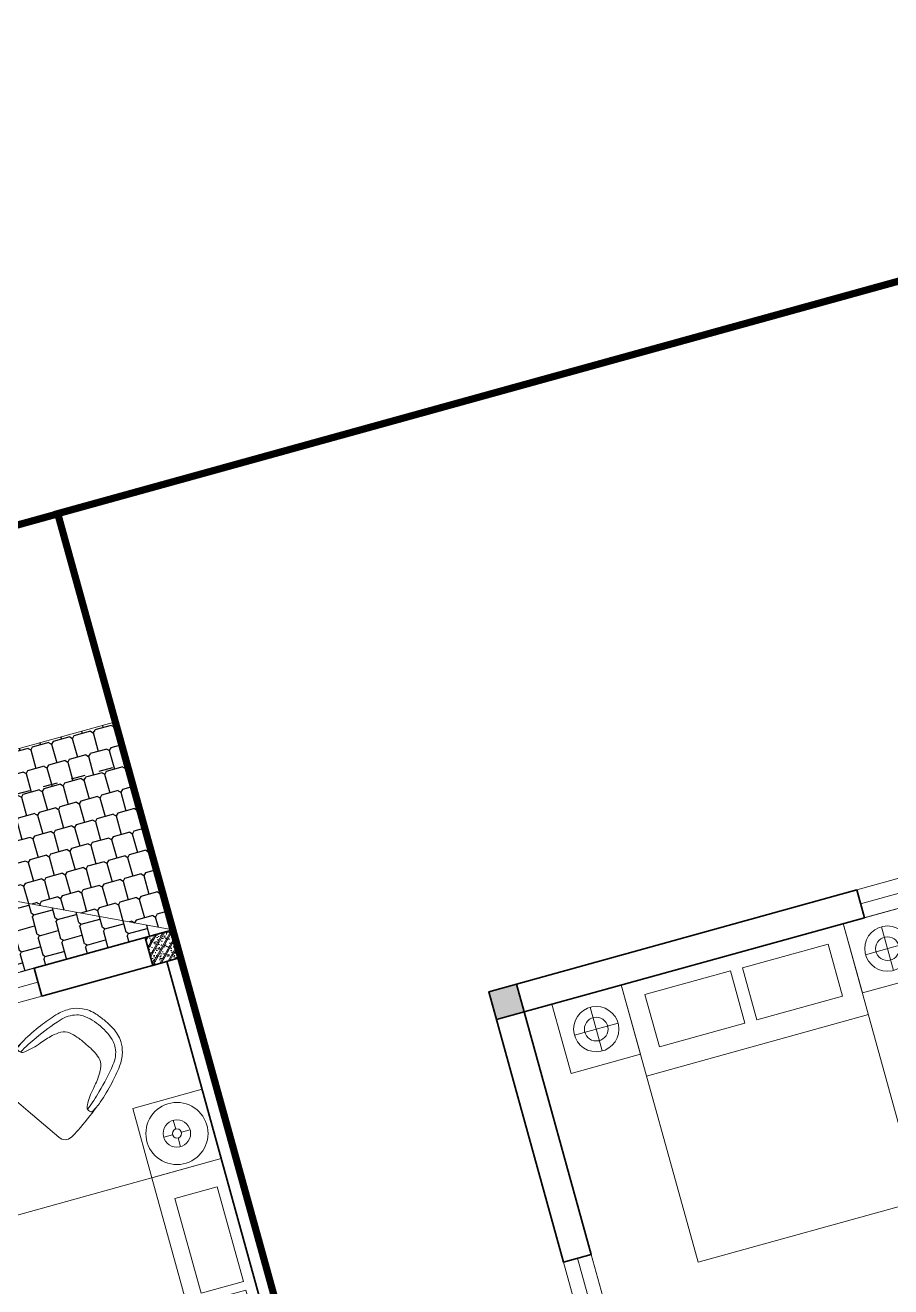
# Model space of a CAD drawing. Header units: metres. Extents: x 568332 to 569219, y 2065964 to 2066430.
# Drawn here: x 568522.05 to 568528.07, y 2066405.06 to 2066413.83 of the extents above; entities that cross this region are included whole.
import ezdxf

# ---------------------------------------------------------------- set-up
doc = ezdxf.new("R2010")
doc.units = ezdxf.units.M
doc.linetypes.add('HIDDEN', pattern=[0.375, 0.25, -0.125])
doc.layers.get('0').update_dxf_attribs({"linetype": 'CONTINUOUS'})
doc.layers.get('DEFPOINTS').update_dxf_attribs({"linetype": 'CONTINUOUS'})
for name, color, linetype, lineweight in [('-CONCRETE', 1, 'CONTINUOUS', 35), ('-DIM', 9, 'CONTINUOUS', 13), ('-DOOR', 137, 'CONTINUOUS', 9), ('-FURNITURE', 46, 'CONTINUOUS', 9), ('-HATCH', 8, 'CONTINUOUS', 5), ('-LINE1', 7, 'CONTINUOUS', 18), ('-STEEL1', 1, 'CONTINUOUS', 35), ('-WALL', 4, 'CONTINUOUS', 35)]:
    doc.layers.add(name, color=color, linetype=linetype, lineweight=lineweight)
doc.layers.add('-RANH GIOI LO DAT', color=12, linetype='CONTINUOUS')
doc.layers.add('13. NET HATCH', color=252, linetype='CONTINUOUS')

# ---------------------------------------------------------------- blocks, each defined once
blk = doc.blocks.new('G1600')
for p, q in [((137477.0741823114, -212827.2147267315), (139077.0741823114, -212827.2147267327)), ((137227.6935681712, -213391.7193460799), (137227.6935681718, -213076.8871672568)), ((139326.4547964507, -213391.7193460799), (139326.4547964501, -213076.8871672568)), ((137385.1096575831, -213234.3032566686), (137070.2774787599, -213234.3032566681)), ((139169.0387070388, -213234.3032566686), (139483.870885862, -213234.3032566681))]:
    blk.add_line(p, q)
blk.add_lwpolyline([(137477.074182311, -213484.2147267315), (137477.0741823123, -211484.2147267315), (139077.0741823123, -211484.2147267327), (139077.074182311, -213484.2147267327), (137477.074182311, -213484.2147267315)])
for points in [[(136977.074182316, -213484.2147267311), (136977.0741823163, -212984.3917867657), (137477.0741823113, -212984.3917867661), (137477.074182311, -213484.2147267315)], [(137617.074182311, -213375.2147267316), (137617.0741823112, -212998.7147267316), (138234.5741823112, -212998.714726732), (138234.574182311, -213375.214726732)], [(138937.074182311, -213375.2147267325), (138937.0741823112, -212998.7147267325), (138319.5741823112, -212998.7147267321), (138319.574182311, -213375.2147267321)], [(139577.0741823059, -213484.2147267331), (139577.0741823062, -212984.3917867677), (139077.0741823113, -212984.3917867673), (139077.074182311, -213484.2147267327)]]:
    blk.add_lwpolyline(points, close=True)
for centre, radius in [((137227.6935681715, -213234.3032566684), 157.4160894116067), ((139326.4547964504, -213234.3032566684), 157.4160894116067), ((137227.6935681715, -213234.3032566684), 82.41608941160666), ((139326.4547964504, -213234.3032566684), 82.41608941160666)]:
    blk.add_circle(centre, radius)
blk = doc.blocks.new('A$C5C575821')
at = {"layer": '-CONCRETE'}
h = blk.add_hatch(color=256, dxfattribs=at)
h.dxf.hatch_style = 1
h.paths.add_polyline_path([(-0.00237559899687767, 200.0000000000146), (-0.00237559899687767, 1.455191522836685e-11), (199.9976244010031, 1.455191522836685e-11), (199.9976244010031, 200.0000000000146)])
blk.add_lwpolyline([(-0.00237559899687767, 1.455191522836685e-11), (199.9976244010031, 1.455191522836685e-11), (199.9976244010031, 200.0000000000146), (-0.00237559899687767, 200.0000000000146)], close=True, dxfattribs=at)
blk = doc.blocks.new('M12-T3')
at = {"layer": '-DOOR'}
for points in [[(197848.2305344684, -487089.4600436495), (199448.2305344684, -487089.4600436495), (199448.2305344684, -487289.4240357348), (197848.2305344684, -487289.4240357348)], [(201198.2448899292, -490541.4758249805), (201398.1326032772, -490541.4758249805), (201398.1326032772, -489741.4758249808), (201198.2448899292, -489741.4758249808)]]:
    blk.add_lwpolyline(points, close=True, dxfattribs=at)
for points in [[(199448.2305344684, -487189.4420396921), (197848.2305344684, -487189.4420396921)], [(201298.2443796734, -489741.4758249808), (201298.2443796734, -490541.4758249805)]]:
    blk.add_lwpolyline(points, dxfattribs=at)
at = {"layer": '-RANH GIOI LO DAT', "linetype": 'HIDDEN', "ltscale": 10, "const_width": 50.00000000000002}
blk.add_lwpolyline([(200413.1609008312, -503107.2375879288), (205398.2550961971, -497721.4450850487), (205398.2550969124, -485088.7648229599), (194398.2550973892, -485088.7648229599), (194398.255096674, -503572.7263979912)], close=True, dxfattribs=at)
at = {"layer": '-WALL'}
for p, q in [((201398.255096999, -487089.4240357348), (201398.1326032772, -489741.4758249808)), ((201198.3561560696, -489741.4758249808), (201198.2448899292, -487289.4240357348)), ((201198.3561560696, -489741.4758249808), (201398.1326032772, -489741.4758249808))]:
    blk.add_line(p, q, dxfattribs=at)
blk.add_lwpolyline([(201398.255096999, -487089.4240357348), (199448.2305344684, -487089.4240357348), (199448.2305344684, -487289.4240357348), (201198.2448899292, -487289.4240357348)], dxfattribs=at)
at = {"layer": '-FURNITURE', "xscale": -1, "rotation": 90.00000000003524}
blk.add_blockref('G1600', (-12285.95962981816, -350512.34985355), dxfattribs=at)
at = {"layer": '-WALL'}
blk.add_blockref('A$C5C575821', (201198.0942603196, -487288.7648252664), dxfattribs=at)
blk = doc.blocks.new('1800X2000')
at = {"layer": '-FURNITURE'}
blk.add_line((325497.3064970744, 17765.29446492715), (325497.3064973904, 19565.2944651944), dxfattribs=at)
for points in [[(323997.3057774993, 19565.2944651944), (325997.3064971831, 19565.2944651944), (325997.3064971831, 17765.29446484288), (323997.3057774993, 17765.29446484288)], [(325612.9490047574, 19390.79434491032), (325919.0064973457, 19390.79434491032), (325919.0064973457, 18691.29434485664), (325612.9490047574, 18691.29434485664)], [(325612.9490046239, 18629.79434491026), (325919.0064972151, 18629.79434491026), (325919.0064972151, 17946.79434485664), (325612.9490046239, 17946.79434485664)]]:
    blk.add_lwpolyline(points, close=True, dxfattribs=at)
blk = doc.blocks.new('A$C7D524948')
at = {"layer": '-FURNITURE'}
for points in [[(-1.862645149230957e-09, 824.9500000011176, 0.02374928999430728), (-77.15000000130385, 820, 0.1110396266945436), (-175.0999999996275, 786.1500000022352, 0.08516816991690027), (-234.9500000011176, 733.25, 0.08855014736123698), (-281.5499999988824, 649.3499999996275, 0.02790636319614463), (-315.9500000011176, 525.5999999996275, 0.02834164487538841), (-340.4000000022352, 372.8000000007451, 0.04711987010175965), (-341.0999999996275, 283.4000000003725, 0.5135274654112972), (-284.5500000007451, 299.9500000011176, 0.05957759956988055), (-242.5500000026077, 413.6500000003725, -0.03446512451505389), (-213.1500000003725, 507.4499999992549, -0.05927668371543007), (-182.7500000009313, 564.2999999988824, -0.1661460996977688), (-133.4500000011176, 600.4000000003725, -0.0525641271264061), (-75.80000000074506, 611.9500000011176, -0.02855401869774651), (-1.862645149230957e-09, 614.6500000003725, -3.543335205159532)], [(-1.862645149230957e-09, 824.9500000011176, -0.02374928999430728), (77.14999999850988, 820.0000000018626, -0.1110396266945436), (175.0999999986961, 786.1500000003725, -0.08516816991690027), (234.9499999992549, 733.25, -0.08855014736123698), (281.5499999988824, 649.3499999996275, -0.02790636319614463), (315.9500000011176, 525.5999999996275, -0.02834164487538841), (340.3999999985099, 372.8000000007451, -0.04711987010175965), (341.0999999996275, 283.4000000022352, -0.5135274654112972), (284.5500000007451, 299.9499999992549, -0.05957759956988055), (242.5499999988824, 413.6499999985099, 0.03446512451505389), (213.1499999994412, 507.4500000011176, 0.05927668371543007), (182.75, 564.3000000007451, 0.1661460996977688), (133.4499999983236, 600.4000000003725, 0.0525641271264061), (75.79999999888241, 611.9499999992549, 0.02855401869774651), (-1.862645149230957e-09, 614.6500000003725, 3.543335205159532)], [(-0.5500000007450581, 774.1500000003725, 0.1055837687742558), (-137.8000000007451, 751.3000000007451, 0.08397584501256396), (-176, 728.25, 0.1493020227225411), (-241.2000000011176, 626.1999999992549, 0.02490854660583826), (-289.25, 424.1500000003725, 0.02643887537121914), (-306.5679914960638, 278.4068524483591, -0.8863330528017872)], [(-0.5500000007450581, 774.1500000003725, -0.1055837687742558), (136.6999999992549, 751.3000000007451, -0.08397584501256396), (174.8999999985099, 728.2500000018626, -0.1493020227225411), (240.0999999986961, 626.1999999992549, -0.02490854660583826), (288.1499999975786, 424.1500000003725, -0.02643887537121914), (305.467991495505, 278.4068524483591, 0.8863330528017872)], [(-342.8562581948936, 328.1164919566363, 0.02267140514630937), (-350.039135296829, 124.5, 0.01212164544072816), (-345.6391352973878, 57.0500000026077, 0.4055082152921144), (-279.3891352973878, 0), (0, 0)], [(342.8562581939623, 328.1164919547737, -0.02267140514630937), (350.0391352958977, 124.5, -0.01212164544072816), (345.6391352955252, 57.05000000074506, -0.4055082152921144), (279.3891352964565, 0), (0, 0)]]:
    blk.add_lwpolyline(points, format="xyb", dxfattribs=at)
blk = doc.blocks.new('12PLMP12')
at = {"color": 0, "linetype": 'ByBlock'}
for p, q in [((0, 1.25), (0, 3.75)), ((-1.25, 0), (-3.75, 0)), ((1.25, 0), (3.75, 0)), ((0, -1.25), (0, -3.75))]:
    blk.add_line(p, q, dxfattribs=at)
for radius in [8.5, 3.75, 1.25]:
    blk.add_circle((0, 0), radius, dxfattribs=at)
blk = doc.blocks.new('18x35')
at = {"layer": '-HATCH'}
h = blk.add_hatch(dxfattribs=at)
h.set_pattern_fill('CHAU-01', color=256, scale=10, angle=-1.272221872585407e-14, pattern_type=2)
h.set_pattern_definition([(49.99999999999999, (0, 0), (71.72601826007535, -6.275213498259527), [7.5, -82.5]), (355, (0, 0), (-13.87513336129999, 75.21921337000119), [6, -66]), (100.4514, (5.977167999997619, -0.5229339999999638), (57.85093817140217, 68.94395420609534), [6.374019000000001, -70.1142112]), (46.18419999999998, (0, 20), (106.7241048625644, -16.55190143290183), [11.25, -123.75]), (96.63559999999998, (8.89367449999554, 18.62066930000003), (93.46627055487036, 97.41178709004416), [9.561028799999994, -105.1713]), (351.1842, (0, 20), (93.46619451336275, 97.41186009253245), [9, -99]), (20.99999999999998, (10, 15), (59.69070521184616, -40.2618890665339), [7.5, -82.5]), (326.0000000000001, (10, 15), (24.33153319215819, 72.5150045046853), [6, -66]), (71.45139999999999, (14.97422329999972, 11.64483940000002), (84.022262858149, 32.25304967099522), [6.374019000000001, -70.1142112]), (37.49999999999998, (0, 0), (1.215985531729074, 33.28938538313115), [0, -65.19999999999999, 0, -67, 0, -66.25]), (7.499999999999987, (0, 0), (26.30695374421487, 39.44117118823602), [0, -38.2, 0, -63.7, 0, -25.25]), (327.5, (-22.30000000000291, 0), (53.3822436172409, -2.255487173437988), [0, -25, 0, -78, 0, -103.5]), (317.5, (-32.30000000000291, 0), (58.31861693423862, 10.01049823323176), [0, -32.5, 0, -51.8, 0, -73.5]), (44.99999999999999, (0, 0), (-30.05203820042826, 30.05203820042828), []), (44.99999999999999, (0, 12.25), (-30.05203820042826, 30.05203820042828), [])])
h.paths.add_polyline_path([(96508.03118051568, 47993.04977023201), (96508.03118051568, 47793.04977023201), (96708.03118051568, 47793.04977023201), (96708.03118051568, 47993.04977023201)])
at = {"layer": '-STEEL1'}
blk.add_lwpolyline([(96508.03118051568, 47793.04977023201), (96708.03118051568, 47793.04977023201), (96708.03118051568, 47993.04977023201), (96508.03118051568, 47993.04977023201)], close=True, dxfattribs=at)
blk = doc.blocks.new('M1-T3.1')
at = {"layer": '13. NET HATCH'}
h = blk.add_hatch(dxfattribs=at)
h.set_pattern_fill('MAIGO-12', color=256, scale=300)
h.set_pattern_definition([(0, (101567.8937481592, 2410.79051715252), (75, 150), [120, -30, 120, -30]), (90, (101552.8937481592, 2425.79051715252), (-74.99999999999999, 150), [135, -165]), (45, (101537.8937481592, 2410.79051715252), (75.00000000142687, 150.0000000028537), [21.213203436, -403.0508652]), (135, (101567.8937481592, 2410.79051715252), (-75.00000000142686, 150.0000000028537), [21.213203436, -403.0508652])])
edge = h.paths.add_edge_path()
edge.add_line((339346.1021523859, 32452.12267292815), (342446.1053392859, 32452.12267292815))
edge.add_line((342446.1053392859, 32452.12267292815), (339346.1630438286, 33951.68456394272))
edge.add_line((339346.1630438286, 33951.68456394272), (339346.0985215557, 32452.12267292815))
h = blk.add_hatch(dxfattribs=at)
h.set_pattern_fill('MAIGO-12', color=256, scale=300, angle=90)
h.set_pattern_definition([(90, (101477.8937481592, 2500.79051715252), (-150, 75.00000000000001), [120, -30, 120, -30]), (180, (101462.8937481592, 2485.79051715252), (-150, -74.99999999999997), [135, -165]), (135, (101477.8937481592, 2470.79051715252), (-150.0000000028537, 75.00000000142688), [21.213203436, -403.0508652]), (225, (101477.8937481592, 2500.79051715252), (-150.0000000028537, -75.00000000142684), [21.213203436, -403.0508652])])
h.paths.add_polyline_path([(339346.1630438286, 33951.68456394272), (342446.1053392859, 33952.12267292815), (342446.1053392859, 32452.12267292815)])
at = {"layer": '-CONCRETE', "color": 1, "linetype": 'HIDDEN', "ltscale": 10, "const_width": 50}
blk.add_lwpolyline([(339345.991792275, 50951.97500556499), (345345.9680453291, 50951.97500556491), (345346.0170700845, 30951.99839157377), (339346.0408170305, 30951.99839157377)], close=True, dxfattribs=at)
at = {"layer": '-DOOR'}
for p, q in [((340346.0985215561, 34151.68456394272), (341545.7960286082, 34151.98308678204)), ((340346.0985215561, 34151.68456394272), (341546.0985215561, 34151.68456394272)), ((340346.0985215561, 34051.68456394272), (341545.7960286082, 34051.98308678204)), ((340346.0985215561, 34051.68456394272), (341546.0985215561, 34051.68456394272)), ((340346.0985215561, 33951.68456394272), (341545.7960286082, 33951.98308678204)), ((340346.0985215561, 33951.68456394272), (341546.0985215561, 33951.68456394272)), ((340346.1630438289, 33951.68456394272), (341545.8605508811, 33951.98308678204)), ((340346.1630438289, 33951.68456394272), (341546.1630438289, 33951.68456394272))]:
    blk.add_line(p, q, dxfattribs=at)
at = {"layer": '-FURNITURE'}
blk.add_lwpolyline([(339446.0247473922, 35073.04036934933), (339446.0247471424, 35573.05346028102), (339946.0247471424, 35573.05346036874), (339946.0247473922, 35073.04036943705)], close=True, dxfattribs=at)
at = {"layer": '-LINE1'}
blk.add_lwpolyline([(342446.1053392859, 32452.12267292815), (339346.0985215557, 32452.12267292815), (339346.0985215557, 33951.68456394272), (342446.1053392859, 33951.68456394272)], close=True, dxfattribs=at)
for points in [[(339346.1021523859, 32452.12267292815), (342446.1053392859, 32452.12267292815), (339346.1630438286, 33951.68456394272), (339346.1630438286, 33951.68456394272), (339346.0985215557, 32452.12267292815)], [(339346.1630438286, 33951.68456394272), (342446.1053392859, 33952.12267292815), (342446.1053392859, 32452.12267292815), (339346.1630438286, 33951.68456394272)]]:
    blk.add_lwpolyline(points, dxfattribs=at)
at = {"layer": '-WALL'}
for p, q in [((339346.0985215557, 33951.68456394272), (339346.0985215717, 43452.11180809664)), ((339446.0219949053, 38551.62337925016), (339446.0219948971, 34151.68456394272)), ((339446.0219948971, 34151.68456394272), (340346.0985215561, 34151.68456394272)), ((340346.0985215561, 34151.68456394272), (340346.0985215561, 33951.68456394272)), ((339346.0985215557, 33951.68456394272), (340346.0985215561, 33951.68456394272)), ((339346.1630438286, 33951.68456394272), (340346.1630438289, 33951.68456394272))]:
    blk.add_line(p, q, dxfattribs=at)
at = {"layer": 'DEFPOINTS', "linetype": 'HIDDEN', "ltscale": 5}
blk.add_lwpolyline([(342146.1053392859, 32752.12267292815), (339346.1053392856, 32752.12267292815), (339346.1053392856, 33952.12267292815), (342146.1053392859, 33952.12267292815)], close=True, dxfattribs=at)
at = {"layer": '-DIM', "xscale": -1, "rotation": 359.9999999899488}
blk.add_blockref('1800X2000', (665443.3312407843, 17807.75893895107), dxfattribs=at)
at = {"layer": '-FURNITURE', "xscale": 25.40000000083849, "yscale": 25.40000000083849, "zscale": 25.40000000083849, "rotation": 90.00000002731056}
blk.add_blockref('12PLMP12', (339696.0247479994, 35323.04691488136), dxfattribs=at)
at = {"layer": '-FURNITURE', "rotation": 124.1219197484613}
blk.add_blockref('A$C7D524948', (340650.8153667869, 34897.55707972469), dxfattribs=at)
at = {"layer": '-STEEL1'}
blk.add_blockref('18x35', (242837.9655145755, -13841.2537788656), dxfattribs=at)

msp = doc.modelspace()

# ---------------------------------------------------------------- block references
at = {"layer": '-WALL', "color": 2, "true_color": 0xf1eb1f, "xscale": 0.001, "yscale": 0.001, "zscale": 0.001, "rotation": 105.4590240793294}
msp.add_blockref('M12-T3', (568109.4904218079, 2066083.165826503), dxfattribs=at)

# ---------------------------------------------------------------- next in the draw order: block references
at = {"layer": '-DIM', "xscale": 0.001, "yscale": 0.001, "zscale": 0.001, "rotation": 195.4575198780745}
msp.add_blockref('M1-T3.1', (568841.1030320324, 2066530.707758617), dxfattribs=at)

doc.saveas('drawing.dxf')
